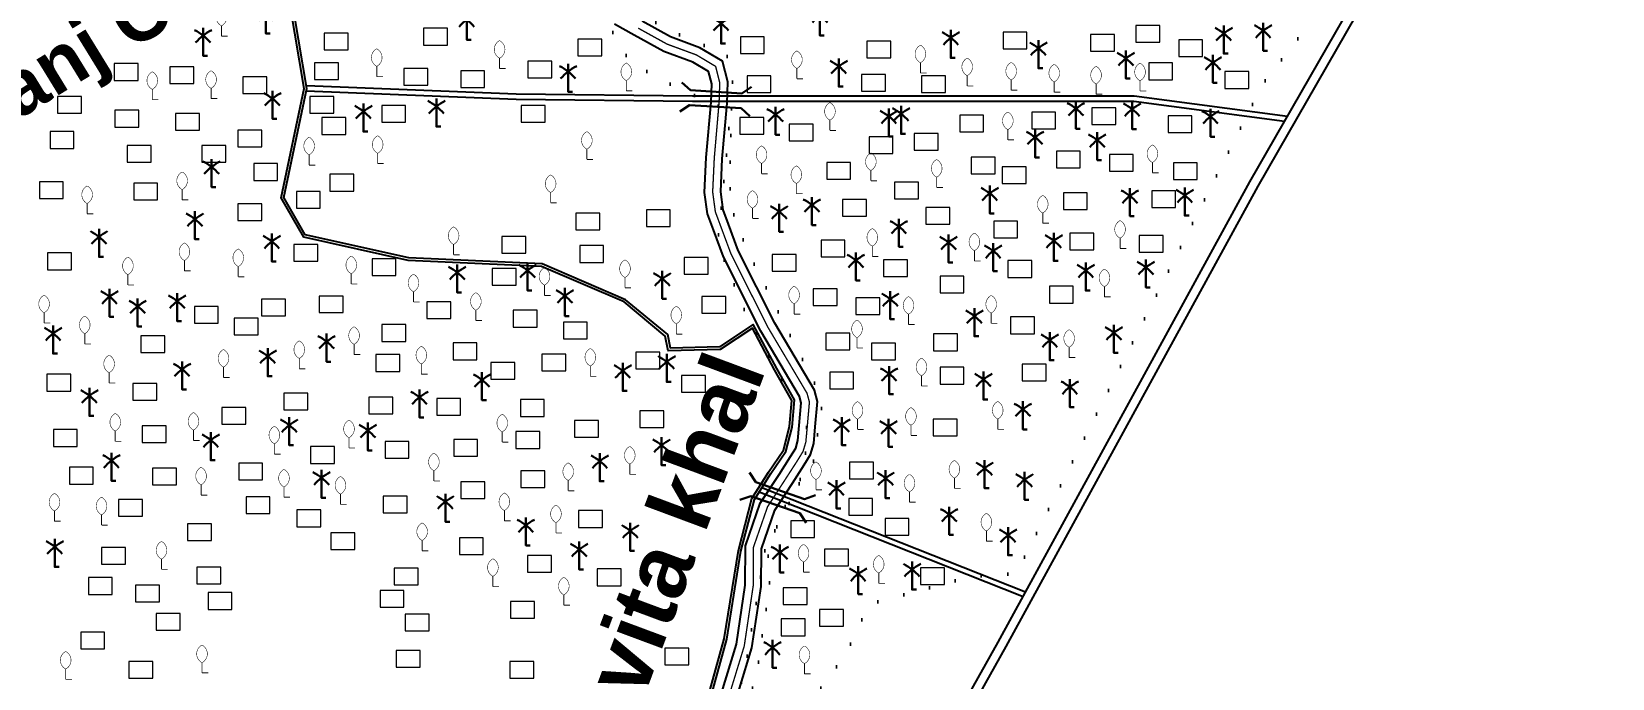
# Model space of a CAD drawing. Header units: millimetres. Extents: x 103 to 36356, y -175259 to -48.
# Drawn here: x 24330 to 25516, y -173118 to -172633 of the extents above; entities that cross this region are included whole.
import ezdxf

# ---------------------------------------------------------------- set-up
doc = ezdxf.new("R2010")
doc.units = ezdxf.units.MM
doc.header["$MEASUREMENT"] = 0
doc.linetypes.add('CENTERX2', pattern=[4, 2.5, -0.5, 0.5, -0.5])
doc.linetypes.add('DOT2', pattern=[0.125, 0, -0.125])
for name, color, linetype, lineweight in [('Bridge or Culvert', 7, 'Continuous', 25), ('HOUSE', 144, 'Continuous', 18), ('PUCCA ROAD', 1, 'Continuous', 30)]:
    doc.layers.add(name, color=color, linetype=linetype, lineweight=lineweight)
for name, color, linetype in [('Home Stead', 151, 'Continuous'), ('Khal', 4, 'Continuous'), ('TEXT', 5, 'Continuous'), ('Trees', 77, 'Continuous')]:
    doc.layers.add(name, color=color, linetype=linetype)
doc.styles.add('sum', font='arialbd.ttf')

# ---------------------------------------------------------------- blocks, each defined once
blk = doc.blocks.new('A$C7FEE66E4')
at = {"layer": 'Trees', "linetype": 'Continuous', "const_width": 0.000142}
blk.add_lwpolyline([(0, 0.00001, 0.606435), (0, 0.00493, 0.606435)], format="xyb", close=True, dxfattribs=at)
at = {"layer": 'Trees', "linetype": 'Continuous', "const_width": 0.000252}
for points in [[(0, 0.00001), (0, -0.00287)], [(0, -0.00287), (0.00172, -0.00287)]]:
    blk.add_lwpolyline(points, dxfattribs=at)
blk = doc.blocks.new('A$C01DB3217')
at = {"layer": 'Trees', "color": 1, "lineweight": 30}
blk.add_lwpolyline([(0, 0.0028), (0, -0.00714), (0.00154, -0.00714)], dxfattribs=at)
for centre, start, end in [((-0.01201, -0.01535), 41.2491, 62.6782), ((0.01201, -0.01535), 117.3218, 138.7509)]:
    blk.add_arc(centre, 0.01949, start, end, dxfattribs=at)
blk = doc.blocks.new('A$C3B865840')
at = {"layer": 'Bridge or Culvert', "color": 7, "linetype": 'Continuous', "lineweight": 30}
for points in [[(0, 43.6), (13.8, 33.1), (91.3, 33.3), (105, 44.2)], [(0.2, 0), (13.9, 10.6), (91.4, 10.9), (105.2, 0.2)]]:
    blk.add_lwpolyline(points, dxfattribs=at)

msp = doc.modelspace()

# ---------------------------------------------------------------- linework, layer by layer
at = {"layer": 'Home Stead', "color": 7, "linetype": 'DOT2', "lineweight": 50, "ltscale": 159.474072, "flags": 128}
for points in [[(24857.4, -173184.4), (24874.8, -173106.8), (24883.3, -173049.2), (24881.9, -173022.4), (24892.1, -172993.7), (24916.7, -172954.7), (24922.4, -172914.1), (24919.5, -172901.1), (24916.2, -172895.6), (24906.9, -172876.9), (24866.6, -172797.4), (24853.7, -172763.3), (24853.7, -172728.4), (24855.7, -172662), (24850.7, -172649.4), (24829.8, -172641.5), (24809.6, -172632.6), (24777.8, -172614.6), (24771.7, -172605.7), (24764.1, -172530.4), (24771, -172479.5), (24762.6, -172396.5), (24760.6, -172362.5), (24769.2, -172174.5), (24771.7, -172155.5), (24788.5, -172149.9), (24835.9, -172148), (24880.6, -172146.3), (24957.1, -172098.3), (24969.9, -172085.1), (24979, -172063.9), (24999.6, -172029.4), (25015.4, -172029.4), (25050, -172033.4), (25124.1, -172026.5), (25168.4, -172010.9), (25231.8, -171975), (25305.3, -171956.4), (25395.3, -171995.8), (25521.8, -172128.1), (25531.6, -172298.6), (25426.6, -172450), (25253.9, -172671.4), (25068.4, -173039.8), (25035.5, -173041.7), (24988.6, -173054.3), (24957.9, -173062.6), (24941.1, -173099.4), (24913.4, -173137), (24890.7, -173167.7), (24857.4, -173184.4)], [(24176.5, -174131.2), (24179.5, -173947.3), (24157.5, -173917), (24123.3, -173911.6), (24086, -173928.3), (24040.7, -173977.8), (24008.8, -174001.1), (23991.2, -174009.4), (23976.2, -174001.4), (23966.6, -173980.8), (23964.6, -173945.6), (23971.5, -173889.7), (24006.1, -173796.2), (24007.9, -173747.9), (23994.2, -173721.7), (23944.1, -173712.1), (23900.5, -173720.5), (23833.5, -173756.7), (23814.7, -173757.9), (23803.3, -173744.7), (23808.9, -173714.6), (23822.9, -173645.2), (23800.3, -173586.4), (23768.2, -173531.8), (23778.2, -173489.2), (23811.5, -173424.5), (23826.8, -173365.5), (23809.9, -173318.5), (23733.8, -173208.6), (23716.8, -173123.6), (23695.3, -173047.2), (23690.8, -172971.7), (23708.1, -172944.9), (23828.8, -172865.7), (23971.5, -172779.4), (24144.6, -172667.2), (24227.9, -172579.2), (24395.7, -172366.2), (24423.5, -172295.4), (24479.3, -172221.9), (24517.7, -172194.5), (24581.2, -172166.2), (24645.4, -172137.7), (24741.9, -172111.8), (24796.2, -172074.6), (24840.7, -172037.4), (24862.5, -172017), (24869.1, -172005.4), (24903.4, -172018.7), (24990.6, -172048.7), (24979, -172073), (24964.9, -172101.8), (24925.6, -172128.7), (24892.8, -172149.7), (24877.2, -172152.5), (24834.3, -172153.4), (24791.2, -172156.3), (24768.9, -172165.8), (24761.6, -172174.9), (24763.3, -172197.5), (24762.7, -172253), (24754.8, -172369.3), (24753.2, -172392.3), (24765.8, -172503.6), (24757.4, -172557.3), (24765.5, -172632.9), (24772.7, -172646.9), (24780.4, -172656.9), (24819, -172678), (24840.4, -172685.2), (24850.9, -172694), (24853.4, -172700), (24844.3, -172791.8), (24865.4, -172844.2), (24913.2, -172934.4), (24905.5, -172973.3), (24880.1, -173020.6), (24864.7, -173112.2), (24840, -173199.5), (24833.2, -173245.7), (24833.9, -173383.5), (24809.4, -173447.8), (24696.6, -173536.1), (24612.8, -173546.9), (24522.9, -173580.3), (24424.8, -173615.7), (24374.9, -173655.6), (24307.8, -173712.7), (24309.6, -173804.3), (24342.2, -173845.4), (24353.1, -173934.3), (24341.9, -173988), (24253.6, -174067.6), (24176.5, -174131.2)]]:
    msp.add_lwpolyline(points, dxfattribs=at)
at = {"layer": 'HOUSE'}
for points in [[(25158.1, -172640.7), (25176.1, -172640.7), (25176.1, -172628.1), (25158.1, -172628.1), (25158.1, -172640.7)], [(24549.1, -172646.6), (24567.1, -172646.6), (24567.1, -172634), (24549.1, -172634), (24549.1, -172646.6)], [(24623.7, -172642.9), (24641.6, -172642.9), (24641.6, -172630.3), (24623.7, -172630.3), (24623.7, -172642.9)], [(24739.5, -172650.9), (24757.4, -172650.9), (24757.4, -172638.4), (24739.5, -172638.4), (24739.5, -172650.9)], [(24861.4, -172649.3), (24879.3, -172649.3), (24879.3, -172636.7), (24861.4, -172636.7), (24861.4, -172649.3)], [(24956.4, -172652.5), (24974.3, -172652.5), (24974.3, -172639.9), (24956.4, -172639.9), (24956.4, -172652.5)], [(25058.5, -172645.7), (25076.4, -172645.7), (25076.4, -172633.1), (25058.5, -172633.1), (25058.5, -172645.7)], [(25124.2, -172647.5), (25142.1, -172647.5), (25142.1, -172634.9), (25124.2, -172634.9), (25124.2, -172647.5)], [(25190.3, -172651.4), (25208.2, -172651.4), (25208.2, -172638.9), (25190.3, -172638.9), (25190.3, -172651.4)], [(24391.4, -172669.4), (24409.4, -172669.4), (24409.4, -172656.8), (24391.4, -172656.8), (24391.4, -172669.4)], [(24433.3, -172671.8), (24451.3, -172671.8), (24451.3, -172659.3), (24433.3, -172659.3), (24433.3, -172671.8)], [(24541.8, -172668.8), (24559.7, -172668.8), (24559.7, -172656.3), (24541.8, -172656.3), (24541.8, -172668.8)], [(24608.9, -172673.1), (24626.8, -172673.1), (24626.8, -172660.5), (24608.9, -172660.5), (24608.9, -172673.1)], [(24651.6, -172674.7), (24669.5, -172674.7), (24669.5, -172662.2), (24651.6, -172662.2), (24651.6, -172674.7)], [(24701.9, -172667.5), (24719.8, -172667.5), (24719.8, -172655), (24701.9, -172655), (24701.9, -172667.5)], [(25167.8, -172668.9), (25185.7, -172668.9), (25185.7, -172656.3), (25167.8, -172656.3), (25167.8, -172668.9)], [(25225, -172675.4), (25243, -172675.4), (25243, -172662.8), (25225, -172662.8), (25225, -172675.4)], [(24488.1, -172679.2), (24506.1, -172679.2), (24506.1, -172666.7), (24488.1, -172666.7), (24488.1, -172679.2)], [(24866.4, -172678.5), (24884.3, -172678.5), (24884.3, -172666), (24866.4, -172666), (24866.4, -172678.5)], [(24952.4, -172677.6), (24970.3, -172677.6), (24970.3, -172665), (24952.4, -172665), (24952.4, -172677.6)], [(24997.2, -172678.4), (25015.2, -172678.4), (25015.2, -172665.9), (24997.2, -172665.9), (24997.2, -172678.4)], [(24348.9, -172694), (24366.9, -172694), (24366.9, -172681.4), (24348.9, -172681.4), (24348.9, -172694)], [(24538.3, -172694), (24556.3, -172694), (24556.3, -172681.5), (24538.3, -172681.5), (24538.3, -172694)], [(24592.3, -172700.8), (24610.2, -172700.8), (24610.2, -172688.2), (24592.3, -172688.2), (24592.3, -172700.8)], [(24697, -172700.8), (24714.9, -172700.8), (24714.9, -172688.2), (24697, -172688.2), (24697, -172700.8)], [(24392, -172704.5), (24410, -172704.5), (24410, -172691.9), (24392, -172691.9), (24392, -172704.5)], [(24437.6, -172706.9), (24455.6, -172706.9), (24455.6, -172694.4), (24437.6, -172694.4), (24437.6, -172706.9)], [(24547.3, -172710), (24565.2, -172710), (24565.2, -172697.4), (24547.3, -172697.4), (24547.3, -172710)], [(24861, -172709.9), (24878.9, -172709.9), (24878.9, -172697.4), (24861, -172697.4), (24861, -172709.9)], [(25026, -172708), (25043.9, -172708), (25043.9, -172695.5), (25026, -172695.5), (25026, -172708)], [(25080, -172705.8), (25097.9, -172705.8), (25097.9, -172693.2), (25080, -172693.2), (25080, -172705.8)], [(25125.2, -172702.6), (25143.1, -172702.6), (25143.1, -172690.1), (25125.2, -172690.1), (25125.2, -172702.6)], [(25182.3, -172708.6), (25200.2, -172708.6), (25200.2, -172696), (25182.3, -172696), (25182.3, -172708.6)], [(24343.4, -172720.5), (24361.3, -172720.5), (24361.3, -172707.9), (24343.4, -172707.9), (24343.4, -172720.5)], [(24484.4, -172719.2), (24502.4, -172719.2), (24502.4, -172706.7), (24484.4, -172706.7), (24484.4, -172719.2)], [(24898.1, -172714.9), (24916.1, -172714.9), (24916.1, -172702.4), (24898.1, -172702.4), (24898.1, -172714.9)], [(24958, -172724.3), (24975.9, -172724.3), (24975.9, -172711.7), (24958, -172711.7), (24958, -172724.3)], [(24991.9, -172721.9), (25009.8, -172721.9), (25009.8, -172709.4), (24991.9, -172709.4), (24991.9, -172721.9)], [(24401.3, -172730.9), (24419.2, -172730.9), (24419.2, -172718.4), (24401.3, -172718.4), (24401.3, -172730.9)], [(24457.3, -172730.9), (24475.3, -172730.9), (24475.3, -172718.4), (24457.3, -172718.4), (24457.3, -172730.9)], [(25098.5, -172735), (25116.4, -172735), (25116.4, -172722.5), (25098.5, -172722.5), (25098.5, -172735)], [(24496.2, -172744.5), (24514.1, -172744.5), (24514.1, -172731.9), (24496.2, -172731.9), (24496.2, -172744.5)], [(24926.2, -172743.6), (24944.1, -172743.6), (24944.1, -172731.1), (24926.2, -172731.1), (24926.2, -172743.6)], [(25034.5, -172739.5), (25052.5, -172739.5), (25052.5, -172727), (25034.5, -172727), (25034.5, -172739.5)], [(25057.8, -172746.9), (25075.8, -172746.9), (25075.8, -172734.4), (25057.8, -172734.4), (25057.8, -172746.9)], [(25138.3, -172737.6), (25156.2, -172737.6), (25156.2, -172725), (25138.3, -172725), (25138.3, -172737.6)], [(25186.3, -172743.8), (25204.2, -172743.8), (25204.2, -172731.3), (25186.3, -172731.3), (25186.3, -172743.8)], [(24335.4, -172758), (24353.3, -172758), (24353.3, -172745.5), (24335.4, -172745.5), (24335.4, -172758)], [(24406.2, -172759.2), (24424.1, -172759.2), (24424.1, -172746.7), (24406.2, -172746.7), (24406.2, -172759.2)], [(24553.4, -172752.5), (24571.4, -172752.5), (24571.4, -172739.9), (24553.4, -172739.9), (24553.4, -172752.5)], [(24977, -172758.4), (24995, -172758.4), (24995, -172745.8), (24977, -172745.8), (24977, -172758.4)], [(24528.2, -172765.4), (24546.1, -172765.4), (24546.1, -172752.9), (24528.2, -172752.9), (24528.2, -172765.4)], [(24938.1, -172771.4), (24956, -172771.4), (24956, -172758.9), (24938.1, -172758.9), (24938.1, -172771.4)], [(25103.8, -172766.3), (25121.7, -172766.3), (25121.7, -172753.8), (25103.8, -172753.8), (25103.8, -172766.3)], [(25170.1, -172764.8), (25188, -172764.8), (25188, -172752.3), (25170.1, -172752.3), (25170.1, -172764.8)], [(24484.4, -172774.6), (24502.4, -172774.6), (24502.4, -172762.1), (24484.4, -172762.1), (24484.4, -172774.6)], [(24737.9, -172781.6), (24755.9, -172781.6), (24755.9, -172769), (24737.9, -172769), (24737.9, -172781.6)], [(24790.9, -172779.1), (24808.8, -172779.1), (24808.8, -172766.6), (24790.9, -172766.6), (24790.9, -172779.1)], [(25000.6, -172777.4), (25018.5, -172777.4), (25018.5, -172764.8), (25000.6, -172764.8), (25000.6, -172777.4)], [(25051.5, -172787.6), (25069.4, -172787.6), (25069.4, -172775.1), (25051.5, -172775.1), (25051.5, -172787.6)], [(24526.3, -172805.2), (24544.2, -172805.2), (24544.2, -172792.7), (24526.3, -172792.7), (24526.3, -172805.2)], [(24682.5, -172799.2), (24700.5, -172799.2), (24700.5, -172786.7), (24682.5, -172786.7), (24682.5, -172799.2)], [(24740.9, -172806.1), (24758.8, -172806.1), (24758.8, -172793.5), (24740.9, -172793.5), (24740.9, -172806.1)], [(24921.9, -172801.8), (24939.8, -172801.8), (24939.8, -172789.3), (24921.9, -172789.3), (24921.9, -172801.8)], [(25108.6, -172796.7), (25126.5, -172796.7), (25126.5, -172784.2), (25108.6, -172784.2), (25108.6, -172796.7)], [(25160.7, -172798.3), (25178.6, -172798.3), (25178.6, -172785.8), (25160.7, -172785.8), (25160.7, -172798.3)], [(24341.5, -172811.6), (24359.5, -172811.6), (24359.5, -172799), (24341.5, -172799), (24341.5, -172811.6)], [(24585, -172815.9), (24602.9, -172815.9), (24602.9, -172803.3), (24585, -172803.3), (24585, -172815.9)], [(24819.3, -172814.9), (24837.2, -172814.9), (24837.2, -172802.4), (24819.3, -172802.4), (24819.3, -172814.9)], [(24885.2, -172812.6), (24903.2, -172812.6), (24903.2, -172800.1), (24885.2, -172800.1), (24885.2, -172812.6)], [(24968.8, -172816.7), (24986.8, -172816.7), (24986.8, -172804.2), (24968.8, -172804.2), (24968.8, -172816.7)], [(25062, -172817.3), (25080, -172817.3), (25080, -172804.7), (25062, -172804.7), (25062, -172817.3)], [(24675.2, -172823.2), (24693.1, -172823.2), (24693.1, -172810.7), (24675.2, -172810.7), (24675.2, -172823.2)], [(25011.2, -172828.9), (25029.1, -172828.9), (25029.1, -172816.4), (25011.2, -172816.4), (25011.2, -172828.9)], [(24915.9, -172838.5), (24933.9, -172838.5), (24933.9, -172825.9), (24915.9, -172825.9), (24915.9, -172838.5)], [(25093.3, -172836.6), (25111.2, -172836.6), (25111.2, -172824), (25093.3, -172824), (25093.3, -172836.6)], [(24451.7, -172851.6), (24469.6, -172851.6), (24469.6, -172839.1), (24451.7, -172839.1), (24451.7, -172851.6)], [(24502.1, -172846.3), (24520.1, -172846.3), (24520.1, -172833.7), (24502.1, -172833.7), (24502.1, -172846.3)], [(24545.3, -172843.8), (24563.2, -172843.8), (24563.2, -172831.3), (24545.3, -172831.3), (24545.3, -172843.8)], [(24626.2, -172848.2), (24644.1, -172848.2), (24644.1, -172835.7), (24626.2, -172835.7), (24626.2, -172848.2)], [(24690.9, -172854.6), (24708.8, -172854.6), (24708.8, -172842), (24690.9, -172842), (24690.9, -172854.6)], [(24832.5, -172844.3), (24850.5, -172844.3), (24850.5, -172831.7), (24832.5, -172831.7), (24832.5, -172844.3)], [(24948.1, -172845.1), (24966, -172845.1), (24966, -172832.6), (24948.1, -172832.6), (24948.1, -172845.1)], [(24481.6, -172860.5), (24499.5, -172860.5), (24499.5, -172847.9), (24481.6, -172847.9), (24481.6, -172860.5)], [(24592.3, -172865.4), (24610.3, -172865.4), (24610.3, -172852.8), (24592.3, -172852.8), (24592.3, -172865.4)], [(24728.6, -172863.4), (24746.5, -172863.4), (24746.5, -172850.9), (24728.6, -172850.9), (24728.6, -172863.4)], [(25064, -172859.6), (25082, -172859.6), (25082, -172847), (25064, -172847), (25064, -172859.6)], [(24411.5, -172873.7), (24429.4, -172873.7), (24429.4, -172861.1), (24411.5, -172861.1), (24411.5, -172873.7)], [(24645.8, -172879.1), (24663.7, -172879.1), (24663.7, -172866.5), (24645.8, -172866.5), (24645.8, -172879.1)], [(24925.6, -172871.8), (24943.6, -172871.8), (24943.6, -172859.3), (24925.6, -172859.3), (24925.6, -172871.8)], [(25006.3, -172872.4), (25024.3, -172872.4), (25024.3, -172859.8), (25006.3, -172859.8), (25006.3, -172872.4)], [(24587.9, -172887.9), (24605.9, -172887.9), (24605.9, -172875.3), (24587.9, -172875.3), (24587.9, -172887.9)], [(24712.4, -172887.4), (24730.4, -172887.4), (24730.4, -172874.9), (24712.4, -172874.9), (24712.4, -172887.4)], [(24783, -172885.9), (24801, -172885.9), (24801, -172873.4), (24783, -172873.4), (24783, -172885.9)], [(24959.7, -172879.2), (24977.7, -172879.2), (24977.7, -172866.6), (24959.7, -172866.6), (24959.7, -172879.2)], [(24340.9, -172902.7), (24358.9, -172902.7), (24358.9, -172890.1), (24340.9, -172890.1), (24340.9, -172902.7)], [(24674.2, -172893.8), (24692.1, -172893.8), (24692.1, -172881.2), (24674.2, -172881.2), (24674.2, -172893.8)], [(24928.5, -172901.1), (24946.4, -172901.1), (24946.4, -172888.5), (24928.5, -172888.5), (24928.5, -172901.1)], [(25011.2, -172897.4), (25029.1, -172897.4), (25029.1, -172884.8), (25011.2, -172884.8), (25011.2, -172897.4)], [(25072.8, -172895.1), (25090.8, -172895.1), (25090.8, -172882.5), (25072.8, -172882.5), (25072.8, -172895.1)], [(24405.6, -172909.5), (24423.5, -172909.5), (24423.5, -172896.9), (24405.6, -172896.9), (24405.6, -172909.5)], [(24817.3, -172903.6), (24835.3, -172903.6), (24835.3, -172891), (24817.3, -172891), (24817.3, -172903.6)], [(24518.8, -172916.8), (24536.7, -172916.8), (24536.7, -172904.2), (24518.8, -172904.2), (24518.8, -172916.8)], [(24582.5, -172919.7), (24600.5, -172919.7), (24600.5, -172907.2), (24582.5, -172907.2), (24582.5, -172919.7)], [(24633.5, -172920.7), (24651.4, -172920.7), (24651.4, -172908.2), (24633.5, -172908.2), (24633.5, -172920.7)], [(24696.3, -172921.7), (24714.2, -172921.7), (24714.2, -172909.1), (24696.3, -172909.1), (24696.3, -172921.7)], [(24472.2, -172927.6), (24490.2, -172927.6), (24490.2, -172915), (24472.2, -172915), (24472.2, -172927.6)], [(24736.9, -172937.4), (24754.9, -172937.4), (24754.9, -172924.8), (24736.9, -172924.8), (24736.9, -172937.4)], [(24786, -172930), (24803.9, -172930), (24803.9, -172917.5), (24786, -172917.5), (24786, -172930)], [(25006, -172936.3), (25024, -172936.3), (25024, -172923.7), (25006, -172923.7), (25006, -172936.3)], [(24345.9, -172944.2), (24363.8, -172944.2), (24363.8, -172931.6), (24345.9, -172931.6), (24345.9, -172944.2)], [(24412.4, -172941.3), (24430.4, -172941.3), (24430.4, -172928.7), (24412.4, -172928.7), (24412.4, -172941.3)], [(24692.8, -172945.7), (24710.8, -172945.7), (24710.8, -172933.1), (24692.8, -172933.1), (24692.8, -172945.7)], [(24538.9, -172957), (24556.8, -172957), (24556.8, -172944.4), (24538.9, -172944.4), (24538.9, -172957)], [(24594.8, -172953), (24612.7, -172953), (24612.7, -172940.5), (24594.8, -172940.5), (24594.8, -172953)], [(24646.3, -172951.6), (24664.2, -172951.6), (24664.2, -172939), (24646.3, -172939), (24646.3, -172951.6)], [(24357.9, -172972.5), (24375.8, -172972.5), (24375.8, -172959.9), (24357.9, -172959.9), (24357.9, -172972.5)], [(24420.3, -172973.1), (24438.2, -172973.1), (24438.2, -172960.6), (24420.3, -172960.6), (24420.3, -172973.1)], [(24485, -172969.2), (24502.9, -172969.2), (24502.9, -172956.7), (24485, -172956.7), (24485, -172969.2)], [(24943.2, -172968.5), (24961.2, -172968.5), (24961.2, -172956), (24943.2, -172956), (24943.2, -172968.5)], [(24651.7, -172983.4), (24669.6, -172983.4), (24669.6, -172970.9), (24651.7, -172970.9), (24651.7, -172983.4)], [(24696.7, -172975.1), (24714.7, -172975.1), (24714.7, -172962.5), (24696.7, -172962.5), (24696.7, -172975.1)], [(24394.7, -172996.5), (24412.7, -172996.5), (24412.7, -172984), (24394.7, -172984), (24394.7, -172996.5)], [(24490.5, -172994.7), (24508.4, -172994.7), (24508.4, -172982.2), (24490.5, -172982.2), (24490.5, -172994.7)], [(24593.3, -172994.2), (24611.3, -172994.2), (24611.3, -172981.6), (24593.3, -172981.6), (24593.3, -172994.2)], [(24942.7, -172995.8), (24960.6, -172995.8), (24960.6, -172983.3), (24942.7, -172983.3), (24942.7, -172995.8)], [(24528.6, -173004.5), (24546.5, -173004.5), (24546.5, -172991.9), (24528.6, -172991.9), (24528.6, -173004.5)], [(24739.9, -173005), (24757.8, -173005), (24757.8, -172992.4), (24739.9, -172992.4), (24739.9, -173005)], [(24446.4, -173014.9), (24464.4, -173014.9), (24464.4, -173002.4), (24446.4, -173002.4), (24446.4, -173014.9)], [(24899.2, -173012.5), (24917.1, -173012.5), (24917.1, -173000), (24899.2, -173000), (24899.2, -173012.5)], [(24970, -173010.8), (24987.9, -173010.8), (24987.9, -172998.3), (24970, -172998.3), (24970, -173010.8)], [(24382, -173032.6), (24399.9, -173032.6), (24399.9, -173020.1), (24382, -173020.1), (24382, -173032.6)], [(24554.1, -173021.6), (24572, -173021.6), (24572, -173009.1), (24554.1, -173009.1), (24554.1, -173021.6)], [(24650.5, -173025.4), (24668.5, -173025.4), (24668.5, -173012.8), (24650.5, -173012.8), (24650.5, -173025.4)], [(24701.7, -173038.7), (24719.7, -173038.7), (24719.7, -173026.2), (24701.7, -173026.2), (24701.7, -173038.7)], [(24924.5, -173033.8), (24942.4, -173033.8), (24942.4, -173021.3), (24924.5, -173021.3), (24924.5, -173033.8)], [(24372.1, -173055.3), (24390, -173055.3), (24390, -173042.7), (24372.1, -173042.7), (24372.1, -173055.3)], [(24453.5, -173047.5), (24471.4, -173047.5), (24471.4, -173034.9), (24453.5, -173034.9), (24453.5, -173047.5)], [(24601.6, -173048.2), (24619.5, -173048.2), (24619.5, -173035.7), (24601.6, -173035.7), (24601.6, -173048.2)], [(24754, -173048.8), (24772, -173048.8), (24772, -173036.2), (24754, -173036.2), (24754, -173048.8)], [(24996.6, -173047.9), (25014.6, -173047.9), (25014.6, -173035.4), (24996.6, -173035.4), (24996.6, -173047.9)], [(24407.5, -173060.9), (24425.4, -173060.9), (24425.4, -173048.4), (24407.5, -173048.4), (24407.5, -173060.9)], [(24462, -173066.6), (24479.9, -173066.6), (24479.9, -173054), (24462, -173054), (24462, -173066.6)], [(24591, -173064.9), (24608.9, -173064.9), (24608.9, -173052.3), (24591, -173052.3), (24591, -173064.9)], [(24893.5, -173062.8), (24911.4, -173062.8), (24911.4, -173050.3), (24893.5, -173050.3), (24893.5, -173062.8)], [(24688.9, -173073.2), (24706.9, -173073.2), (24706.9, -173060.7), (24688.9, -173060.7), (24688.9, -173073.2)], [(24920.8, -173079.3), (24938.7, -173079.3), (24938.7, -173066.7), (24920.8, -173066.7), (24920.8, -173079.3)], [(24423.1, -173082.2), (24441, -173082.2), (24441, -173069.6), (24423.1, -173069.6), (24423.1, -173082.2)], [(24609.9, -173082.7), (24627.8, -173082.7), (24627.8, -173070.1), (24609.9, -173070.1), (24609.9, -173082.7)], [(24892.1, -173086.4), (24910, -173086.4), (24910, -173073.8), (24892.1, -173073.8), (24892.1, -173086.4)], [(24366.4, -173096.3), (24384.3, -173096.3), (24384.3, -173083.8), (24366.4, -173083.8), (24366.4, -173096.3)], [(24603.2, -173109.9), (24621.2, -173109.9), (24621.2, -173097.4), (24603.2, -173097.4), (24603.2, -173109.9)], [(24804.7, -173108.3), (24822.6, -173108.3), (24822.6, -173095.7), (24804.7, -173095.7), (24804.7, -173108.3)], [(24402.5, -173118.3), (24420.5, -173118.3), (24420.5, -173105.7), (24402.5, -173105.7), (24402.5, -173118.3)], [(24688.5, -173118.2), (24706.4, -173118.2), (24706.4, -173105.7), (24688.5, -173105.7), (24688.5, -173118.2)]]:
    msp.add_lwpolyline(points, dxfattribs=at)
at = {"layer": 'Khal', "color": 3, "lineweight": 25, "ltscale": 0.1}
for points in [[(24839.7, -173154), (24858.4, -173092.7), (24865, -173048.5), (24865.2, -173018.9), (24876.3, -172986.8), (24890.4, -172965.2), (24899.1, -172951.7), (24902.9, -172945.5), (24904.5, -172939.8), (24905.6, -172928.4), (24907.1, -172911.5), (24905.8, -172906.7), (24876.7, -172857.6), (24848.8, -172802), (24841.2, -172781.5), (24836.7, -172769.5), (24834.5, -172753.5), (24835.8, -172727.4), (24839.4, -172685.8), (24839.9, -172671.9), (24837.5, -172662.8), (24825.8, -172655.7), (24803.9, -172647.7), (24781.7, -172635.4), (24766.9, -172627.2)], [(24851.5, -173156.4), (24870.1, -173095.4), (24877, -173049.5), (24877.2, -173021), (24887.2, -172992.1), (24900.4, -172971.8), (24909.3, -172958.1), (24914, -172950.4), (24916.4, -172942.1), (24917.6, -172929.5), (24919.3, -172910.4), (24917, -172902), (24887.3, -172851.8), (24859.8, -172797.2), (24852.4, -172777.4), (24848.4, -172766.6), (24846.6, -172753), (24847.8, -172728.2), (24851.4, -172686.5), (24851.9, -172670.6), (24848, -172655), (24831, -172644.9), (24808.9, -172636.7), (24787.6, -172624.9)]]:
    msp.add_lwpolyline(points, dxfattribs=at)
at = {"layer": 'Khal', "color": 7, "linetype": 'CENTERX2', "lineweight": 30, "ltscale": 5}
msp.add_lwpolyline([(24845.6, -173155.2, 1.01, 1.01, 0), (24864.3, -173094.1, 1.01, 1.01, 0), (24871, -173049, 1.01, 1.01, 0), (24871.2, -173019.9, 1.01, 1.01, 0), (24881.8, -172989.5, 1.01, 1.01, 0), (24895.4, -172968.5, 1.01, 1.01, 0), (24904.2, -172954.9, 1.01, 1.01, 0), (24908.4, -172948, 1.01, 1.01, 0), (24910.5, -172941, 1.01, 1.01, 0), (24911.6, -172929, 1.01, 1.01, 0), (24913.2, -172910.9, 1.01, 1.01, 0), (24911.4, -172904.3, 1.01, 1.01, 0), (24882, -172854.7, 1.01, 1.01, 0), (24854.3, -172799.6, 1.01, 1.01, 0), (24846.8, -172779.4, 1.01, 1.01, 0), (24842.6, -172768.1, 1.01, 1.01, 0), (24840.6, -172753.2, 1.01, 1.01, 0), (24841.8, -172727.8, 1.01, 1.01, 0), (24845.4, -172686.1, 1.01, 1.01, 0), (24845.9, -172671.2, 1.01, 1.01, 0), (24842.8, -172658.9, 1.01, 1.01, 0), (24828.4, -172650.3, 1.01, 1.01, 0), (24806.4, -172642.2, 1.01, 1.01, 0), (24784.7, -172630.2, 1.01, 1.01, 0)], format="xyseb", dxfattribs=at)
at = {"layer": 'PUCCA ROAD', "lineweight": 25}
for points in [[(23771.6, -174569.7), (23796.6, -174511.2), (23961, -174304.3), (24107.2, -174167.2), (24243.4, -174053.2), (24562.9, -173789.9), (24720.4, -173660.1), (24818.1, -173536.8), (24910.2, -173363.7), (25060.9, -173094.5), (25249.9, -172748.9), (25345.7, -172581.7), (25440.8, -172464.9), (25505.1, -172403.5)], [(24954.3, -173270.7), (25054.8, -173091.1), (25243.8, -172745.5), (25339.9, -172577.7), (25435.6, -172460.1), (25500.6, -172398.2)], [(24831, -173154.8), (24849.2, -173088.6), (24859.9, -173022.4), (24870, -172983.3), (24882.5, -172963.5), (24893.7, -172947.1), (24898.3, -172929.4), (24899.9, -172909.8), (24887.1, -172886.8), (24870.4, -172855.5), (24846.2, -172871.5), (24807.2, -172872.4), (24805, -172861.4), (24774.2, -172835.8), (24712.2, -172809.2), (24612.2, -172804.6), (24533.7, -172787.1), (24516.7, -172757.7), (24534, -172675.5), (24502.7, -172489.9)], [(24833, -173155.2), (24851.1, -173089), (24861.8, -173022.8), (24871.9, -172984.2), (24884.2, -172964.6), (24895.6, -172948), (24900.3, -172929.7), (24902, -172909.3), (24888.8, -172885.8), (24871.1, -172852.6), (24845.6, -172869.5), (24808.9, -172870.4), (24806.9, -172860.3), (24775.2, -172834.1), (24712.6, -172807.2), (24612.5, -172802.6), (24534.9, -172785.3), (24518.8, -172757.4), (24536, -172675.5), (24504.7, -172490.1)], [(25271.9, -172696.5), (25156.8, -172681.3), (24825.5, -172681.3), (24693.2, -172679.8), (24535.7, -172673.5)], [(25269.7, -172700.2), (25156.6, -172685.3), (24825.5, -172685.3), (24693.1, -172683.8), (24535.6, -172677.5)], [(24875.5, -172978.4), (25073.5, -173057)], [(24877.6, -172975), (25075.4, -173053.4)]]:
    msp.add_lwpolyline(points, dxfattribs=at)

# ---------------------------------------------------------------- block references
at = {"layer": 'Khal', "lineweight": 25, "ltscale": 0.1, "zscale": 0.5}
for p, xscale, yscale, rotation in [((24815.9, -172692.8), 0.5000000000190469, 0.500000000042799, 356.2144159263052), ((24861, -172984.4), 0.5000000000165719, 0.5000000000327418, 340.7033181146503)]:
    msp.add_blockref('A$C3B865840', p, dxfattribs=dict(at, xscale=xscale, yscale=yscale, rotation=rotation))
at = {"layer": 'Trees', "linetype": 'DOT2', "ltscale": 0.2, "xscale": 2684.416169053271, "yscale": 2684.416169053275, "zscale": 2684.41616905327}
for p in [(24472, -172628.5), (24680.7, -172652.8), (24588.5, -172658.9), (24903.8, -172660.5), (24996.5, -172656.2), (25031.6, -172665.9), (24420.1, -172676.2), (24464.2, -172675.4), (24775.8, -172669.6), (25064.6, -172669.1), (25096.9, -172670.6), (25128.3, -172672.1), (25161.3, -172669.7), (24928.6, -172699.3), (25062.1, -172706.4), (24537.8, -172725.3), (24589.2, -172724.2), (24746.2, -172721.1), (24877.3, -172731.8), (24959.3, -172737.1), (25170.6, -172731.1), (24903.4, -172746.8), (25008.7, -172742.1), (24442.5, -172751.4), (24719, -172753.6), (24371.2, -172761.9), (24870.5, -172765.4), (25088.3, -172769), (24646.2, -172792.6), (24960.4, -172793.9), (25146.3, -172787.9), (24444.2, -172804.7), (25037, -172797.3), (24401.8, -172815.3), (24484.6, -172809.2), (24569.4, -172814.6), (24774.8, -172817.4), (24616.1, -172828.1), (24714.4, -172823.2), (25134.6, -172824.3), (24338.9, -172843.9), (24662.9, -172842), (24901.7, -172837.2), (25049.6, -172844.1), (24813.3, -172852.2), (24987.6, -172845), (24369.4, -172859.6), (24571.5, -172867.6), (24948.9, -172862.6), (24530.4, -172878.2), (25108.1, -172869.8), (24387.7, -172888.9), (24473.5, -172884.7), (24622, -172882.3), (24748.8, -172883.9), (24997.3, -172891.2), (24949.3, -172923.8), (25054.5, -172923.7), (24392.3, -172932.7), (24451, -172932), (24567.7, -172937.7), (24682.7, -172933.3), (24989.4, -172928.3), (24511.7, -172942.3), (24631.4, -172962.5), (24778.4, -172957.5), (24456.7, -172973.1), (24518.9, -172974.7), (24732.2, -172969.8), (24918.1, -172969.1), (25022, -172968), (24561.3, -172980), (24988.3, -172978.4), (24346.7, -172992.7), (24382, -172995.6), (24684.3, -172992.4), (24723, -173001.5), (25046, -173007.7), (24622.6, -173014.9), (24427, -173028.8), (24908.8, -173031), (24675.7, -173041.8), (24965.2, -173039.3), (24728.9, -173055.7), (24355.1, -173111.4), (24457.4, -173106.6), (24909.5, -173107.3)]:
    msp.add_blockref('A$C7FEE66E4', p, dxfattribs=at)
at = {"layer": 'Trees', "ltscale": 0.1, "xscale": 2116.853959373475, "yscale": 2116.853959373471, "zscale": 2116.853959373464}
for p in [(24505.4, -172619.2), (24921.1, -172620.7), (24656, -172623.8), (24846.9, -172626.7), (25224.1, -172634.2), (25253.7, -172632.1), (24458.2, -172635.8), (25019.3, -172637.4), (25085, -172645.2), (24935.2, -172658.9), (25150.7, -172652.9), (25216, -172656.1), (24732.1, -172662.8), (24510.2, -172683.1), (24578.5, -172692.7), (24633.3, -172689), (24982, -172694.5), (25113.2, -172690.6), (25155.4, -172691), (24887.8, -172695.1), (24972.8, -172696.4), (25214.2, -172696.6), (25082.5, -172712.1), (25129.2, -172714.2), (24464.6, -172734.4), (24915.1, -172762.9), (25048.5, -172754.2), (25153.7, -172756.2), (25194.9, -172755.8), (24452.1, -172773.6), (24890.6, -172768), (24380.1, -172786.9), (24980.3, -172779.2), (24509.8, -172790.3), (25017.6, -172791.1), (25051.1, -172797.5), (25096.6, -172789.8), (24701.7, -172812.1), (24948.1, -172804.5), (25120.6, -172812.1), (25165.7, -172809.8), (24648.9, -172813.6), (24802.8, -172818.3), (24388, -172831.8), (24438.8, -172835.1), (24729.7, -172831.2), (24973.9, -172833.6), (24409.1, -172839), (25037, -172846.4), (24345.7, -172859.4), (25141.7, -172858.9), (24550.9, -172865.5), (25093.6, -172864.4), (24506.7, -172876.4), (24806.1, -172880.7), (24442.4, -172886.3), (24667.5, -172894.3), (24773.1, -172887.5), (24973, -172889.8), (25043.8, -172894), (24372.9, -172906.2), (24620.6, -172907.3), (25108.6, -172899.6), (25073.4, -172916.3), (24522.9, -172928.2), (24937.4, -172928.1), (24972.6, -172929.4), (24464, -172939.5), (24581.9, -172932.3), (24802.3, -172943.2), (24389.4, -172954.9), (24755.9, -172955.3), (25044.7, -172960.5), (24547.1, -172967.8), (24933.5, -172975.6), (24970.4, -172968), (25074.7, -172969.2), (24640, -172985.7), (25018.1, -172995.4), (24700.4, -173003.4), (24778.8, -173007.6), (25062.3, -173010.8), (24346.9, -173019.6), (24740.5, -173021.6), (24891.1, -173023.7), (24990.2, -173036.6), (24949.8, -173040), (24885.5, -173095.3)]:
    msp.add_blockref('A$C01DB3217', p, dxfattribs=at)

# ---------------------------------------------------------------- texts
at = {"layer": 'TEXT', "color": 7, "attachment_point": 1, "style": 'sum'}
for s, insert, char_height, width, rotation in [('Gopalganj City', (24129.3, -172767.7), 41.073, 795.064, 31.5406), ('Gabvita khal', (24698.9, -173238.8), 47.386, 917.271, 69.5574)]:
    msp.add_mtext(s, dxfattribs=dict(at, insert=insert, char_height=char_height, width=width, rotation=rotation))

doc.saveas('drawing.dxf')
